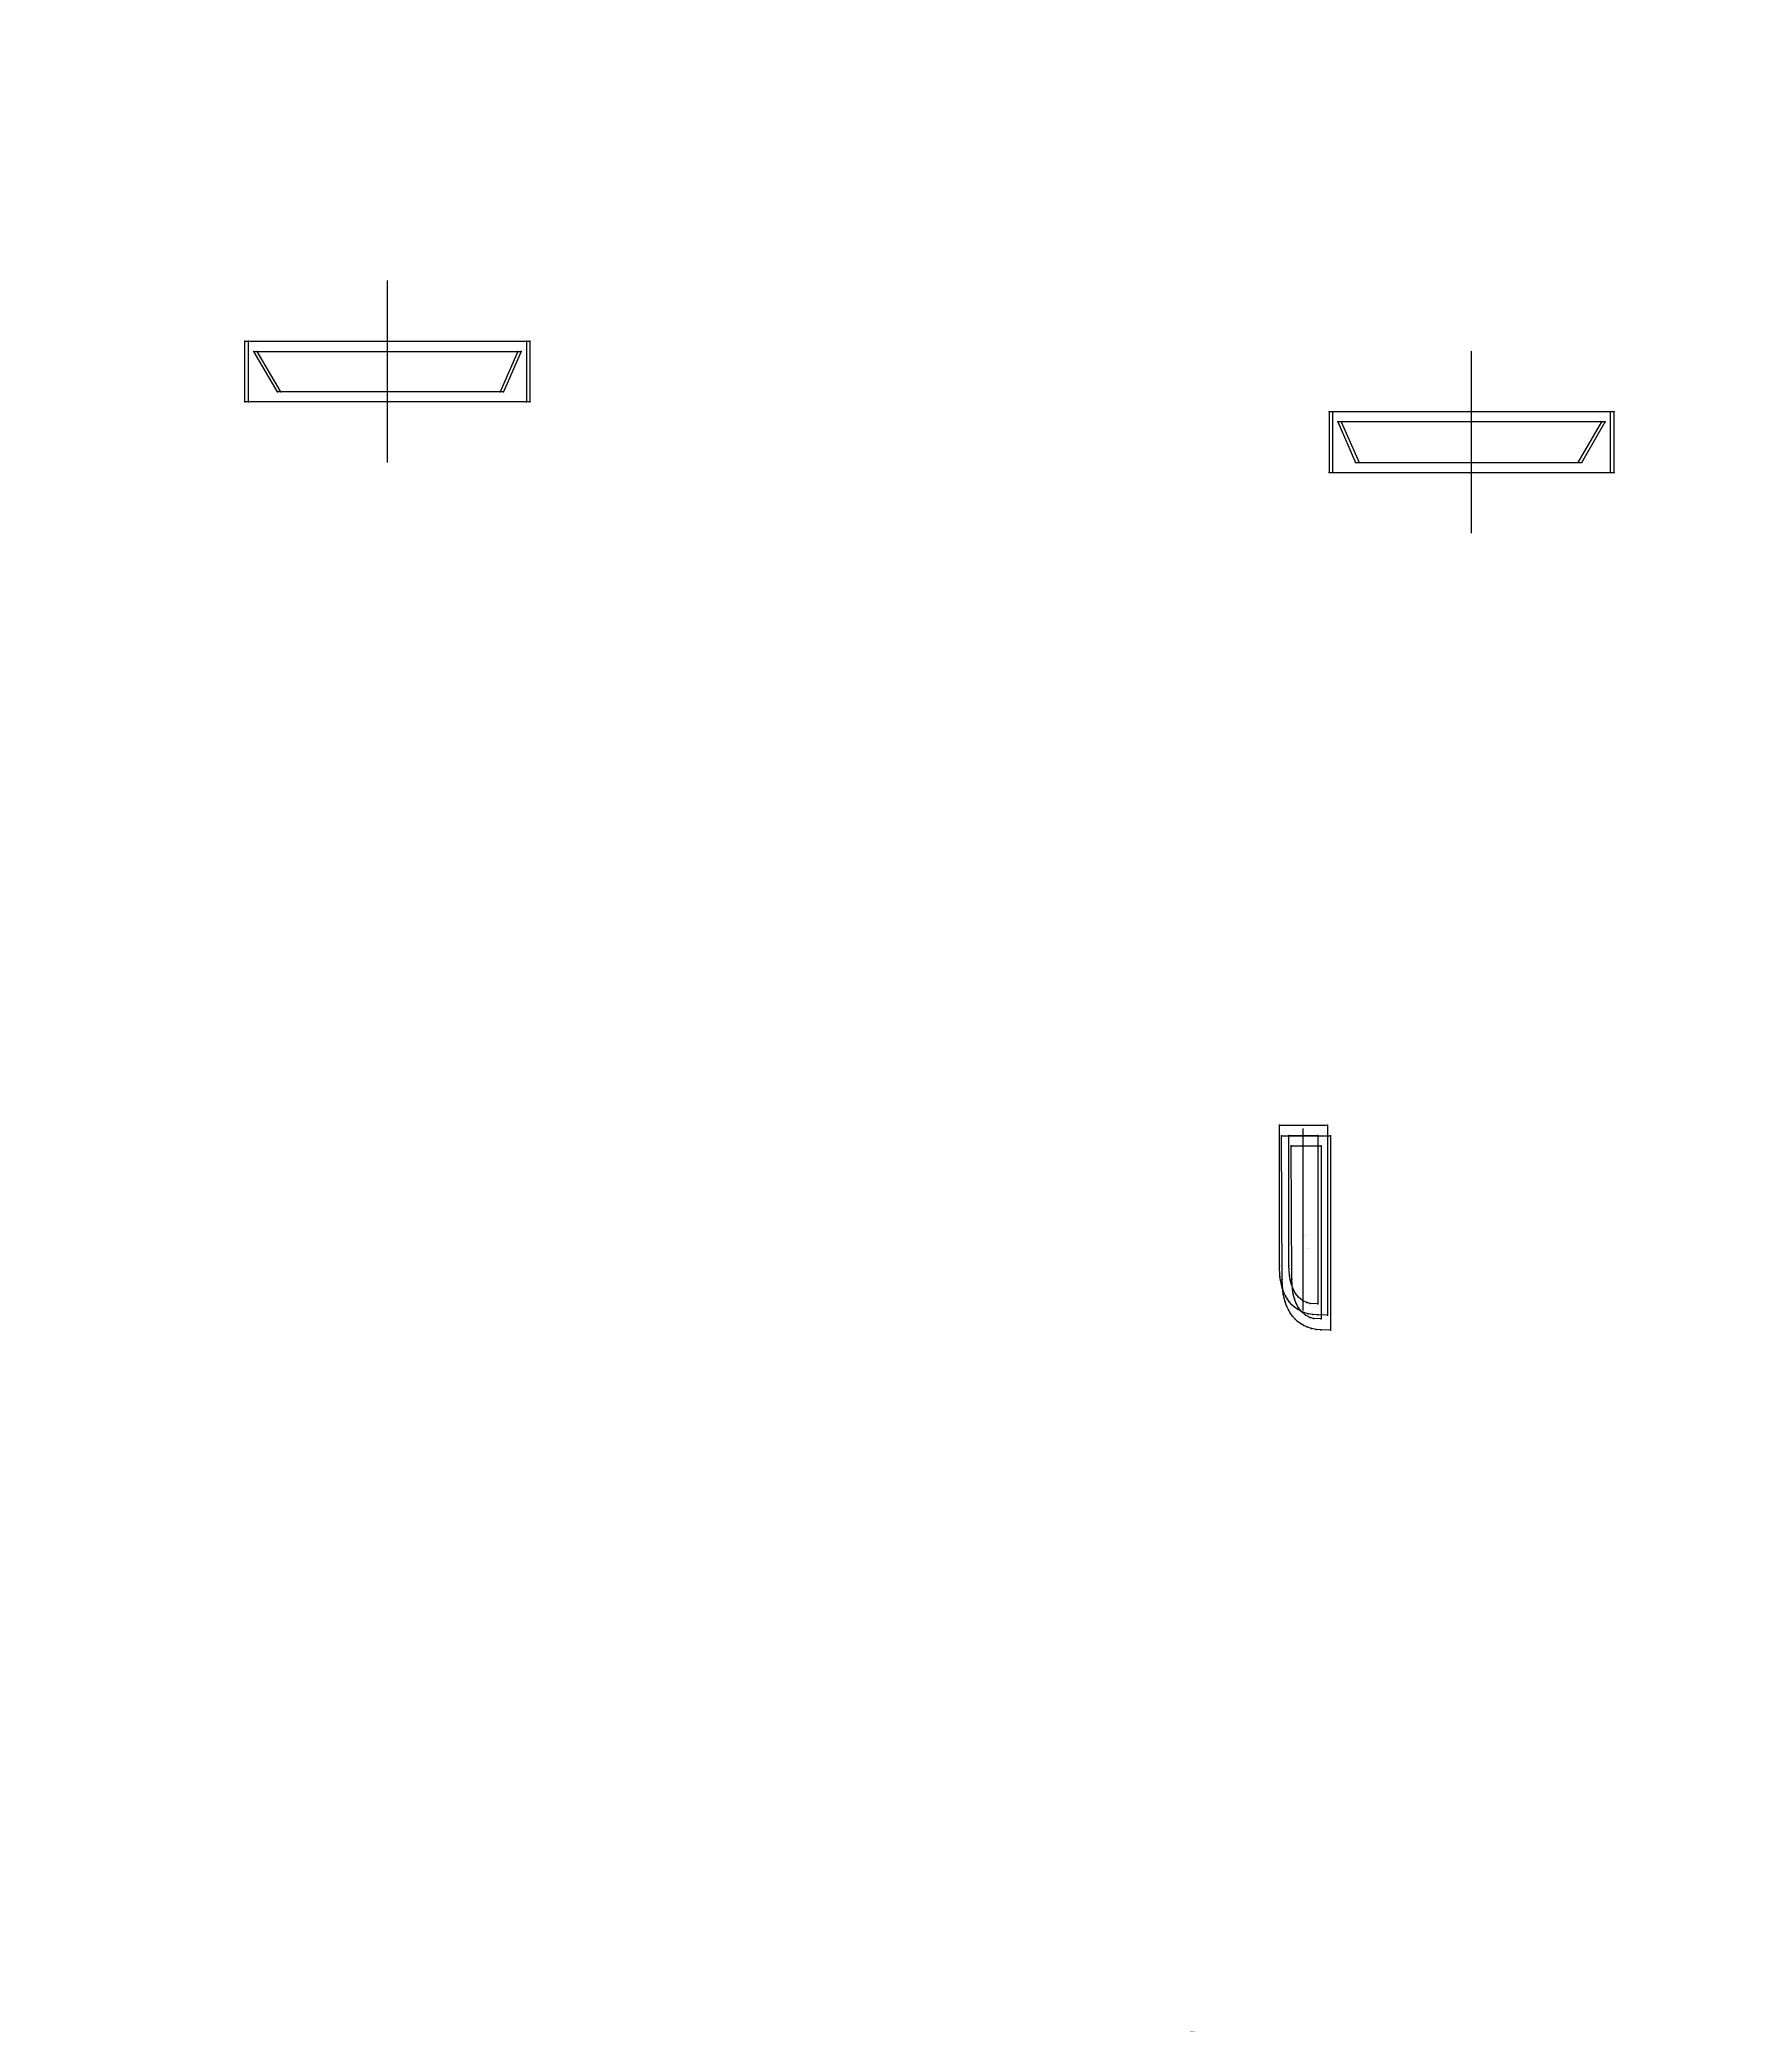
# Model space of a CAD drawing. Extents: x -1137 to 541, y 0 to 1971.
import ezdxf

# ---------------------------------------------------------------- set-up
doc = ezdxf.new("R2010")
doc.units = 0

# ---------------------------------------------------------------- blocks, each defined once
blk = doc.blocks.new('BO TAY_S')
at = {"layer": '1'}
blk.add_lwpolyline([(-899.00769, 1622.800171), (-922.398193, 1662.800171), (-664.671997, 1662.800171), (-682.214966, 1622.800171)], close=True, dxfattribs=at)
at = {"layer": '2'}
for p in [(-931.046753, 1672.800171), (-931.046753, 1672.800171), (-922.398193, 1662.800171), (-922.398193, 1662.800171), (-664.671997, 1662.800171), (-664.671997, 1662.800171), (-656.023438, 1672.800171), (-656.023438, 1672.800171), (-899.00769, 1622.800171), (-899.00769, 1622.800171), (-682.214966, 1622.800171), (-682.214966, 1622.800171), (-931.046753, 1612.800171), (-931.046753, 1612.800171), (-931.046753, 1612.800171), (-931.046753, 1612.800171), (-656.023438, 1612.800171), (-656.023438, 1612.800171)]:
    blk.add_point(p, dxfattribs=at)
at = {"layer": '7'}
blk.add_line((-793.535095, 1552.800171), (-793.535095, 1732.800171), dxfattribs=at)
at = {"layer": '8'}
blk.add_lwpolyline([(-931.046753, 1612.800171), (-931.046753, 1672.800171), (-656.023438, 1672.800171), (-656.023438, 1612.800171), (-931.046753, 1612.800171)], close=True, dxfattribs=at)
at = {"layer": '84'}
blk.add_lwpolyline([(-899.00769, 1622.800171), (-922.398193, 1662.800171), (-664.671997, 1662.800171), (-682.214966, 1622.800171)], close=True, dxfattribs=at)
at = {"layer": '85'}
blk.add_lwpolyline([(-931.046753, 1612.800171), (-931.046753, 1672.800171), (-656.023438, 1672.800171), (-656.023438, 1612.800171)], close=True, dxfattribs=at)
at = {"layer": '1'}
for s, p in [('# 186', (-931.046753, 1672.800171)), ('# 186', (-931.046753, 1672.800171)), ('# 182', (-922.398193, 1662.800171)), ('# 182', (-922.398193, 1662.800171)), ('# 183', (-664.671997, 1662.800171)), ('# 183', (-664.671997, 1662.800171)), ('# 187', (-656.023438, 1672.800171)), ('# 187', (-656.023438, 1672.800171)), ('# 181', (-899.00769, 1622.800171)), ('# 181', (-899.00769, 1622.800171)), ('ROTATION: 0', (-793.535095, 1627.800171)), ('# 184', (-682.214966, 1622.800171)), ('# 184', (-682.214966, 1622.800171)), ('# 185', (-931.046753, 1612.800171)), ('# 185', (-931.046753, 1612.800171)), ('# 185', (-931.046753, 1612.800171)), ('# 188', (-656.023438, 1612.800171)), ('# 188', (-656.023438, 1612.800171))]:
    blk.add_text(s, height=0.25, dxfattribs=at).set_placement(p)
blk = doc.blocks.new('BO TAY_M')
at = {"layer": '1'}
blk.add_lwpolyline([(-902.467102, 1622.800171), (-925.857666, 1662.800171), (-661.212524, 1662.800171), (-678.755493, 1622.800171)], close=True, dxfattribs=at)
at = {"layer": '2'}
for p in [(-934.506165, 1672.800171), (-934.506165, 1672.800171), (-925.857666, 1662.800171), (-925.857666, 1662.800171), (-661.212524, 1662.800171), (-661.212524, 1662.800171), (-652.564026, 1672.800171), (-652.564026, 1672.800171), (-902.467102, 1622.800171), (-902.467102, 1622.800171), (-678.755493, 1622.800171), (-678.755493, 1622.800171), (-934.506165, 1612.800171), (-934.506165, 1612.800171), (-934.506165, 1612.800171), (-934.506165, 1612.800171), (-652.564026, 1612.800171), (-652.564026, 1612.800171)]:
    blk.add_point(p, dxfattribs=at)
at = {"layer": '7'}
blk.add_line((-793.535095, 1552.800171), (-793.535095, 1732.800171), dxfattribs=at)
at = {"layer": '8'}
blk.add_lwpolyline([(-934.506165, 1612.800171), (-934.506165, 1672.800171), (-652.564026, 1672.800171), (-652.564026, 1612.800171), (-934.506165, 1612.800171)], close=True, dxfattribs=at)
at = {"layer": '84'}
blk.add_lwpolyline([(-902.467102, 1622.800171), (-925.857666, 1662.800171), (-661.212524, 1662.800171), (-678.755493, 1622.800171)], close=True, dxfattribs=at)
at = {"layer": '85'}
blk.add_lwpolyline([(-934.506165, 1612.800171), (-934.506165, 1672.800171), (-652.564026, 1672.800171), (-652.564026, 1612.800171)], close=True, dxfattribs=at)
at = {"layer": '1'}
for s, p in [('# 186', (-934.506165, 1672.800171)), ('# 186', (-934.506165, 1672.800171)), ('# 182', (-925.857666, 1662.800171)), ('# 182', (-925.857666, 1662.800171)), ('# 183', (-661.212524, 1662.800171)), ('# 183', (-661.212524, 1662.800171)), ('# 187', (-652.564026, 1672.800171)), ('# 187', (-652.564026, 1672.800171)), ('# 181', (-902.467102, 1622.800171)), ('# 181', (-902.467102, 1622.800171)), ('ROTATION: 0', (-793.535095, 1627.800171)), ('# 184', (-678.755493, 1622.800171)), ('# 184', (-678.755493, 1622.800171)), ('# 185', (-934.506165, 1612.800171)), ('# 185', (-934.506165, 1612.800171)), ('# 185', (-934.506165, 1612.800171)), ('# 188', (-652.564026, 1612.800171)), ('# 188', (-652.564026, 1612.800171))]:
    blk.add_text(s, height=0.25, dxfattribs=at).set_placement(p)
blk = doc.blocks.new('MOI_S')
at = {"layer": '1'}
blk.add_lwpolyline([(126.731339, 720.478333), (119.365128, 720.915771), (115.840317, 721.768738), (111.603569, 723.881958), (107.832863, 726.983459), (104.680801, 730.805969), (102.324188, 734.965576), (100.605103, 739.440979), (99.43766, 744.122192), (98.735863, 748.899414), (98.246803, 758.349121), (98.246803, 887.109802), (126.731339, 887.109802)], close=True, dxfattribs=at)
at = {"layer": '2'}
for p in [(88.751953, 897.109802), (88.751953, 897.109802), (98.246803, 887.109802), (98.246803, 887.109802), (126.731339, 887.109802), (126.731339, 887.109802), (136.226196, 897.109802), (136.226196, 897.109802), (88.759026, 758.076965), (88.759026, 758.076965), (126.731339, 720.478333), (126.731339, 720.478333), (136.226196, 709.290283), (136.226196, 709.290283), (136.226196, 709.290283), (136.226196, 709.290283)]:
    blk.add_point(p, dxfattribs=at)
at = {"layer": '3'}
for p in [(98.246803, 758.349121), (98.246803, 758.349121), (89.294098, 747.601074), (89.294098, 747.601074), (89.796829, 743.731262), (89.796829, 743.731262), (91.558624, 736.142578), (91.558624, 736.142578), (92.964485, 732.250488), (92.964485, 732.250488), (98.735863, 748.899414), (98.735863, 748.899414), (99.43766, 744.122192), (99.43766, 744.122192), (100.605103, 739.440979), (100.605103, 739.440979), (102.324188, 734.965576), (102.324188, 734.965576), (104.680801, 730.805969), (104.680801, 730.805969), (94.715965, 728.517456), (94.715965, 728.517456), (96.819679, 724.996155), (96.819679, 724.996155), (98.901894, 722.190918), (98.901894, 722.190918), (101.234459, 719.612305), (101.234459, 719.612305), (103.805031, 717.293274), (103.805031, 717.293274), (106.675102, 715.212402), (106.675102, 715.212402), (107.832863, 726.983459), (107.832863, 726.983459), (109.732819, 713.458801), (109.732819, 713.458801), (111.603569, 723.881958), (111.603569, 723.881958), (112.927711, 712.050781), (112.927711, 712.050781), (115.840317, 721.768738), (115.840317, 721.768738), (117.396675, 710.698242), (117.396675, 710.698242), (119.365128, 720.915771), (119.365128, 720.915771), (121.992783, 709.879395), (121.992783, 709.879395), (126.684288, 709.460693), (126.684288, 709.460693)]:
    blk.add_point(p, dxfattribs=at)
at = {"layer": '7'}
blk.add_line((112.185066, 713.794067), (112.185066, 893.794067), dxfattribs=at)
at = {"layer": '8'}
blk.add_lwpolyline([(136.226196, 709.290283), (126.684288, 709.460693), (121.992783, 709.879395), (117.396675, 710.698242), (112.927711, 712.050781), (109.732819, 713.458801), (106.675102, 715.212402), (103.805031, 717.293274), (101.234459, 719.612305), (98.901894, 722.190918), (96.819679, 724.996155), (94.715965, 728.517456), (92.964485, 732.250488), (91.558624, 736.142578), (89.796829, 743.731262), (89.294098, 747.601074), (88.759026, 758.076965), (88.751953, 897.109802), (136.226196, 897.109802), (136.226196, 709.290283)], close=True, dxfattribs=at)
at = {"layer": '84'}
blk.add_lwpolyline([(126.731339, 720.478333), (119.365128, 720.915771), (115.840317, 721.768738), (111.603569, 723.881958), (107.832863, 726.983459), (104.680801, 730.805969), (102.324188, 734.965576), (100.605103, 739.440979), (99.43766, 744.122192), (98.735863, 748.899414), (98.246803, 758.349121), (98.246803, 887.109802), (126.731339, 887.109802)], close=True, dxfattribs=at)
at = {"layer": '85'}
blk.add_lwpolyline([(136.226196, 709.290283), (126.684288, 709.460693), (121.992783, 709.879395), (117.396675, 710.698242), (112.927711, 712.050781), (109.732819, 713.458801), (106.675102, 715.212402), (103.805031, 717.293274), (101.234459, 719.612305), (98.901894, 722.190918), (96.819679, 724.996155), (94.715965, 728.517456), (92.964485, 732.250488), (91.558624, 736.142578), (89.796829, 743.731262), (89.294098, 747.601074), (88.759026, 758.076965), (88.751953, 897.109802), (136.226196, 897.109802)], close=True, dxfattribs=at)
at = {"layer": '1'}
for s, p in [('# 201', (88.751953, 897.109802)), ('# 201', (88.751953, 897.109802)), ('# 198', (98.246803, 887.109802)), ('# 198', (98.246803, 887.109802)), ('# 199', (126.731339, 887.109802)), ('# 199', (126.731339, 887.109802)), ('# 202', (136.226196, 897.109802)), ('# 202', (136.226196, 897.109802)), ('ROTATION: 0', (112.489075, 788.200073)), ('# 197', (126.731339, 720.478333)), ('# 197', (126.731339, 720.478333)), ('# 200', (136.226196, 709.290283)), ('# 200', (136.226196, 709.290283)), ('# 200', (136.226196, 709.290283))]:
    blk.add_text(s, height=0.25, dxfattribs=at).set_placement(p)
blk = doc.blocks.new('MOI_M')
at = {"layer": '1'}
blk.add_lwpolyline([(129.95961, 705.478333), (122.544144, 706.109802), (118.995224, 707.057739), (114.727119, 709.294434), (110.924431, 712.521851), (107.740318, 716.470642), (105.352989, 720.751099), (103.603302, 725.346924), (102.405205, 730.148926), (101.672745, 735.046753), (101.123772, 744.732666), (100.307861, 876.706299), (130.004822, 876.700073)], close=True, dxfattribs=at)
at = {"layer": '2'}
for p in [(90.791397, 886.708252), (90.791397, 886.708252), (100.307861, 876.706299), (100.307861, 876.706299), (130.004822, 876.700073), (130.004822, 876.700073), (139.502274, 886.69812), (139.502274, 886.69812), (91.54715, 744.788635), (91.54715, 744.788635), (129.95961, 705.478333), (129.95961, 705.478333), (139.451508, 694.316162), (139.451508, 694.316162), (139.451508, 694.316162), (139.451508, 694.316162)]:
    blk.add_point(p, dxfattribs=at)
at = {"layer": '3'}
for p in [(92.138725, 734.094849), (92.138725, 734.094849), (92.662498, 730.143921), (92.662498, 730.143921), (101.123772, 744.732666), (101.123772, 744.732666), (101.672745, 735.046753), (101.672745, 735.046753), (102.405205, 730.148926), (102.405205, 730.148926), (94.46637, 722.392944), (94.46637, 722.392944), (95.894653, 718.414429), (95.894653, 718.414429), (97.668556, 714.59491), (97.668556, 714.59491), (99.794701, 710.987244), (99.794701, 710.987244), (103.603302, 725.346924), (103.603302, 725.346924), (105.352989, 720.751099), (105.352989, 720.751099), (107.740318, 716.470642), (107.740318, 716.470642), (110.924431, 712.521851), (110.924431, 712.521851), (101.896034, 708.108093), (101.896034, 708.108093), (104.247787, 705.455566), (104.247787, 705.455566), (106.837601, 703.0625), (106.837601, 703.0625), (109.727432, 700.905457), (109.727432, 700.905457), (112.804855, 699.075684), (112.804855, 699.075684), (114.727119, 709.294434), (114.727119, 709.294434), (116.019386, 697.591919), (116.019386, 697.591919), (118.995224, 707.057739), (118.995224, 707.057739), (120.514725, 696.137756), (120.514725, 696.137756), (122.544144, 706.109802), (122.544144, 706.109802), (125.13726, 695.216919), (125.13726, 695.216919), (129.855469, 694.695251), (129.855469, 694.695251)]:
    blk.add_point(p, dxfattribs=at)
at = {"layer": '7'}
blk.add_line((112.185066, 713.794067), (112.185066, 893.794067), dxfattribs=at)
at = {"layer": '8'}
blk.add_lwpolyline([(139.451508, 694.316162), (129.855469, 694.695251), (125.13726, 695.216919), (120.514725, 696.137756), (116.019386, 697.591919), (112.804855, 699.075684), (109.727432, 700.905457), (106.837601, 703.0625), (104.247787, 705.455566), (101.896034, 708.108093), (99.794701, 710.987244), (97.668556, 714.59491), (95.894653, 718.414429), (94.46637, 722.392944), (92.662498, 730.143921), (92.138725, 734.094849), (91.54715, 744.788635), (90.791397, 886.708252), (139.502274, 886.69812), (139.451508, 694.316162)], close=True, dxfattribs=at)
at = {"layer": '84'}
blk.add_lwpolyline([(129.95961, 705.478333), (122.544144, 706.109802), (118.995224, 707.057739), (114.727119, 709.294434), (110.924431, 712.521851), (107.740318, 716.470642), (105.352989, 720.751099), (103.603302, 725.346924), (102.405205, 730.148926), (101.672745, 735.046753), (101.123772, 744.732666), (100.307861, 876.706299), (130.004822, 876.700073)], close=True, dxfattribs=at)
at = {"layer": '85'}
blk.add_lwpolyline([(139.451508, 694.316162), (129.855469, 694.695251), (125.13726, 695.216919), (120.514725, 696.137756), (116.019386, 697.591919), (112.804855, 699.075684), (109.727432, 700.905457), (106.837601, 703.0625), (104.247787, 705.455566), (101.896034, 708.108093), (99.794701, 710.987244), (97.668556, 714.59491), (95.894653, 718.414429), (94.46637, 722.392944), (92.662498, 730.143921), (92.138725, 734.094849), (91.54715, 744.788635), (90.791397, 886.708252), (139.502274, 886.69812)], close=True, dxfattribs=at)
at = {"layer": '1'}
for s, p in [('# 201', (90.791397, 886.708252)), ('# 201', (90.791397, 886.708252)), ('# 198', (100.307861, 876.706299)), ('# 198', (100.307861, 876.706299)), ('# 199', (130.004822, 876.700073)), ('# 199', (130.004822, 876.700073)), ('# 202', (139.502274, 886.69812)), ('# 202', (139.502274, 886.69812)), ('ROTATION: 0', (115.146835, 775.512207)), ('# 197', (129.95961, 705.478333)), ('# 197', (129.95961, 705.478333)), ('# 200', (139.451508, 694.316162)), ('# 200', (139.451508, 694.316162)), ('# 200', (139.451508, 694.316162))]:
    blk.add_text(s, height=0.25, dxfattribs=at).set_placement(p)
blk = doc.blocks.new('BO TAY_1_S')
at = {"layer": '1'}
blk.add_lwpolyline([(384.367523, 1552.920288), (407.758026, 1592.920288), (150.031769, 1592.920288), (167.574738, 1552.920288)], close=True, dxfattribs=at)
at = {"layer": '2'}
for p in [(141.38324, 1602.920288), (141.38324, 1602.920288), (416.406555, 1602.920288), (416.406555, 1602.920288), (150.031769, 1592.920288), (150.031769, 1592.920288), (407.758026, 1592.920288), (407.758026, 1592.920288), (141.38324, 1542.920288), (141.38324, 1542.920288), (167.574738, 1552.920288), (167.574738, 1552.920288), (384.367523, 1552.920288), (384.367523, 1552.920288), (416.406555, 1542.920288), (416.406555, 1542.920288), (416.406555, 1542.920288), (416.406555, 1542.920288)]:
    blk.add_point(p, dxfattribs=at)
at = {"layer": '7'}
blk.add_line((278.894897, 1482.920288), (278.894897, 1662.920288), dxfattribs=at)
at = {"layer": '8'}
blk.add_lwpolyline([(416.406555, 1542.920288), (416.406555, 1602.920288), (141.38324, 1602.920288), (141.38324, 1542.920288), (416.406555, 1542.920288)], close=True, dxfattribs=at)
at = {"layer": '84'}
blk.add_lwpolyline([(384.367523, 1552.920288), (407.758026, 1592.920288), (150.031769, 1592.920288), (167.574738, 1552.920288)], close=True, dxfattribs=at)
at = {"layer": '85'}
blk.add_lwpolyline([(416.406555, 1542.920288), (416.406555, 1602.920288), (141.38324, 1602.920288), (141.38324, 1542.920288)], close=True, dxfattribs=at)
at = {"layer": '1'}
for s, p in [('# 187', (141.38324, 1602.920288)), ('# 187', (141.38324, 1602.920288)), ('# 186', (416.406555, 1602.920288)), ('# 186', (416.406555, 1602.920288)), ('# 183', (150.031769, 1592.920288)), ('# 183', (150.031769, 1592.920288)), ('# 182', (407.758026, 1592.920288)), ('# 182', (407.758026, 1592.920288)), ('ROTATION: 0', (278.894897, 1557.920288)), ('# 188', (141.38324, 1542.920288)), ('# 188', (141.38324, 1542.920288)), ('# 184', (167.574738, 1552.920288)), ('# 184', (167.574738, 1552.920288)), ('# 181', (384.367523, 1552.920288)), ('# 181', (384.367523, 1552.920288)), ('# 185', (416.406555, 1542.920288)), ('# 185', (416.406555, 1542.920288)), ('# 185', (416.406555, 1542.920288))]:
    blk.add_text(s, height=0.25, dxfattribs=at).set_placement(p)
blk = doc.blocks.new('BO TAY_1_M')
at = {"layer": '1'}
blk.add_lwpolyline([(387.826935, 1552.920288), (411.217438, 1592.920288), (146.572357, 1592.920288), (164.115326, 1552.920288)], close=True, dxfattribs=at)
at = {"layer": '2'}
for p in [(137.923828, 1602.920288), (137.923828, 1602.920288), (419.865967, 1602.920288), (419.865967, 1602.920288), (146.572357, 1592.920288), (146.572357, 1592.920288), (411.217438, 1592.920288), (411.217438, 1592.920288), (137.923828, 1542.920288), (137.923828, 1542.920288), (164.115326, 1552.920288), (164.115326, 1552.920288), (387.826935, 1552.920288), (387.826935, 1552.920288), (419.865967, 1542.920288), (419.865967, 1542.920288), (419.865967, 1542.920288), (419.865967, 1542.920288)]:
    blk.add_point(p, dxfattribs=at)
at = {"layer": '7'}
blk.add_line((278.894897, 1482.920288), (278.894897, 1662.920288), dxfattribs=at)
at = {"layer": '8'}
blk.add_lwpolyline([(419.865967, 1542.920288), (419.865967, 1602.920288), (137.923828, 1602.920288), (137.923828, 1542.920288), (419.865967, 1542.920288)], close=True, dxfattribs=at)
at = {"layer": '84'}
blk.add_lwpolyline([(387.826935, 1552.920288), (411.217438, 1592.920288), (146.572357, 1592.920288), (164.115326, 1552.920288)], close=True, dxfattribs=at)
at = {"layer": '85'}
blk.add_lwpolyline([(419.865967, 1542.920288), (419.865967, 1602.920288), (137.923828, 1602.920288), (137.923828, 1542.920288)], close=True, dxfattribs=at)
at = {"layer": '1'}
for s, p in [('# 187', (137.923828, 1602.920288)), ('# 187', (137.923828, 1602.920288)), ('# 186', (419.865967, 1602.920288)), ('# 186', (419.865967, 1602.920288)), ('# 183', (146.572357, 1592.920288)), ('# 183', (146.572357, 1592.920288)), ('# 182', (411.217438, 1592.920288)), ('# 182', (411.217438, 1592.920288)), ('ROTATION: 0', (278.894897, 1557.920288)), ('# 188', (137.923828, 1542.920288)), ('# 188', (137.923828, 1542.920288)), ('# 184', (164.115326, 1552.920288)), ('# 184', (164.115326, 1552.920288)), ('# 181', (387.826935, 1552.920288)), ('# 181', (387.826935, 1552.920288)), ('# 185', (419.865967, 1542.920288)), ('# 185', (419.865967, 1542.920288)), ('# 185', (419.865967, 1542.920288))]:
    blk.add_text(s, height=0.25, dxfattribs=at).set_placement(p)

msp = doc.modelspace()

# ---------------------------------------------------------------- block references
at = {"layer": '1'}
for name in ['BO TAY_M', 'BO TAY_S', 'BO TAY_1_M', 'BO TAY_1_S', 'MOI_S', 'MOI_M']:
    msp.add_blockref(name, (0, 0), dxfattribs=at)

# ---------------------------------------------------------------- texts
for s in ['STYLE NAME: sn_mm1', 'CREATION DATE: 17-08-2021', 'CREATION TIME: 14:40', 'AUTHOR: CLO Virtual Fashion Inc.', 'PRODUCT: CLO Standalone 6.1.346', 'VERSION: 3', 'SAMPLE SIZE: S', 'Grade Rule Table: TEST-GENVIET', 'UNITS: METRIC']:
    msp.add_text(s, height=0.25, dxfattribs=at).set_placement((0, 0))

doc.saveas('drawing.dxf')
